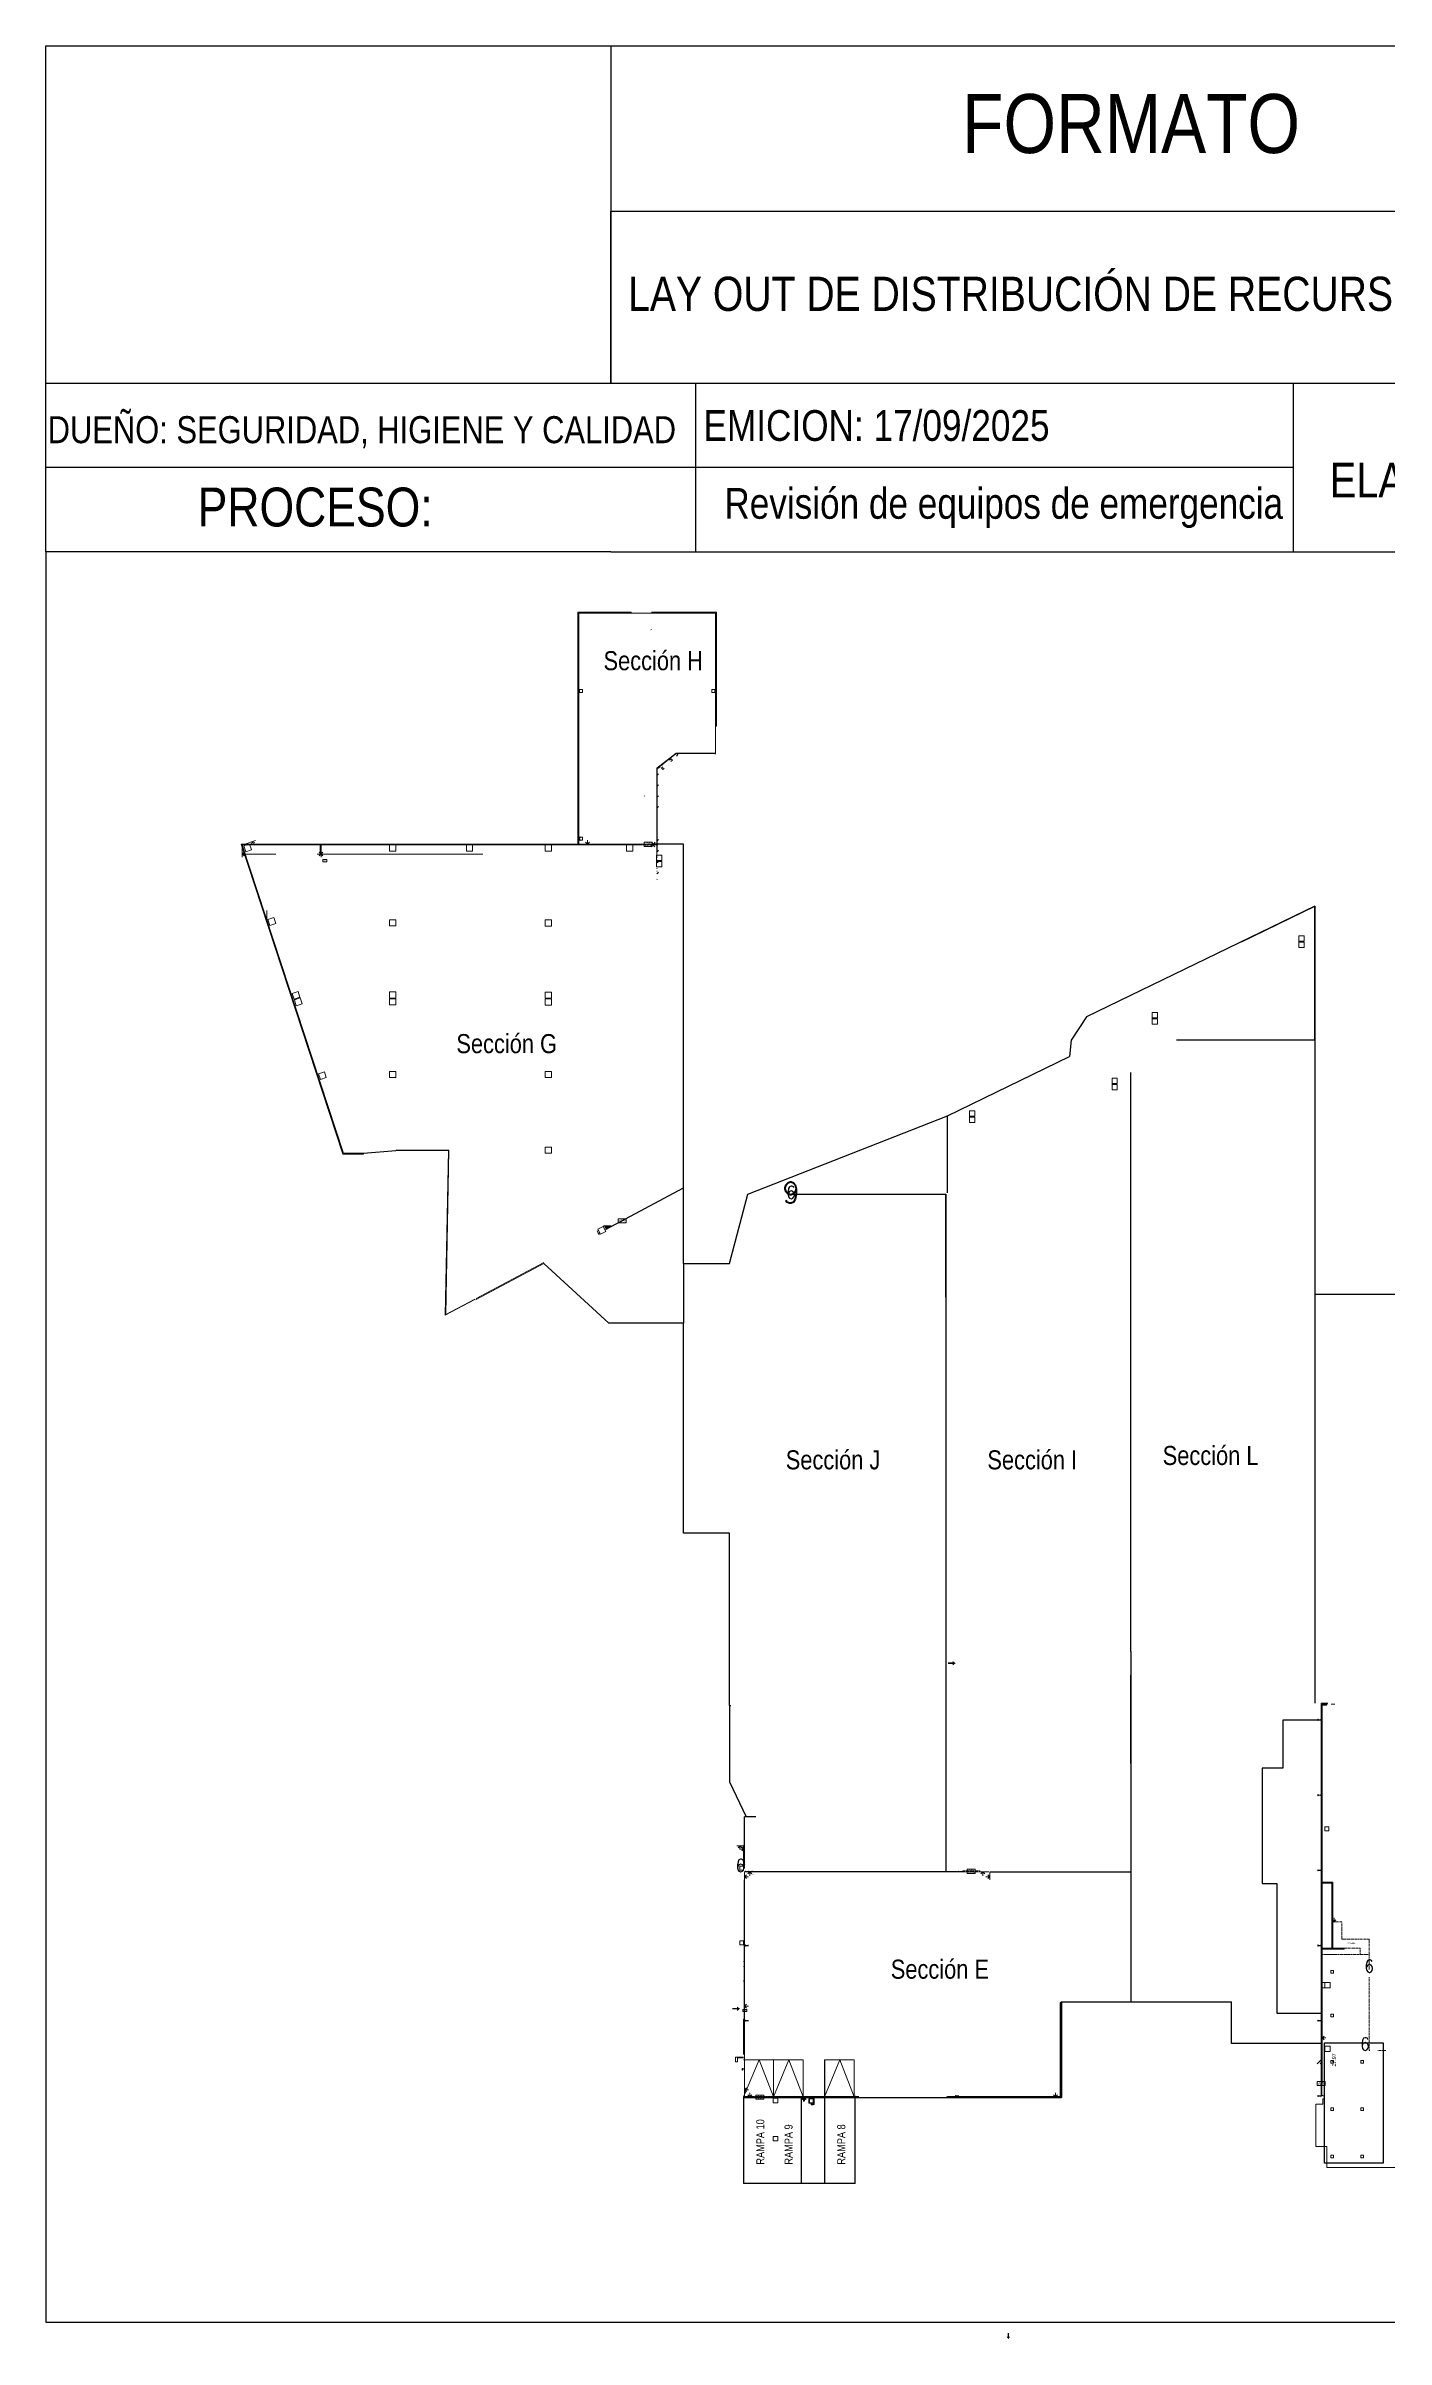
# Model space of a CAD drawing. Header units: millimetres. Extents: x -1039 to -616, y 378 to 719.
# Drawn here: x -1039.1 to -839.5, y 377.7 to 719.1 of the extents above; entities that cross this region are included whole.
import ezdxf

# ---------------------------------------------------------------- set-up
doc = ezdxf.new("R2010")
doc.units = ezdxf.units.MM
doc.layers.get('0').update_dxf_attribs({"linetype": 'CONTINUOUS'})
for name, color, linetype in [('0 @ 1', 7, 'CONTINUOUS'), ('PDF_E-Estructura A', 7, 'CONTINUOUS'), ('PDF_P-Carpinteria ALUM', 7, 'CONTINUOUS'), ('PDF_P-Columnas concreto', 7, 'CONTINUOUS'), ('PDF_P-Malla', 7, 'CONTINUOUS'), ('PDF_P-Muros Acabados', 7, 'CONTINUOUS'), ('PDF_P-Piso', 7, 'CONTINUOUS'), ('PDF_P-Texto', 7, 'CONTINUOUS'), ('PDF_Texto', 7, 'CONTINUOUS')]:
    doc.layers.add(name, color=color, linetype=linetype)
for name, color, linetype, true_color in [('PDF_0', 8, 'CONTINUOUS', 0x767676), ('PDF_E-Estructura B', 9, 'CONTINUOUS', 0xbababa), ('PDF_P-Cotas', 8, 'CONTINUOUS', 0x767676), ('PDF_P-Hatch TODO', 252, 'CONTINUOUS', 0x989898), ('PDF_P-Proyeccion', 252, 'CONTINUOUS', 0x989898)]:
    doc.layers.add(name, color=color, linetype=linetype, true_color=true_color)
doc.styles.add('PDF Arial Narrow', font='PDF Arial Narrow')
doc.styles.get("Standard").update_dxf_attribs({"font": 'STANDARD'})

msp = doc.modelspace()

# ---------------------------------------------------------------- hatches: boundary and pattern name
at = {"true_color": 0x136734}
for points in [[(-904.77, 478.45), (-904.77, 478.22), (-904.09, 478.22), (-904.09, 478), (-903.64, 478.34), (-904.09, 478.68), (-904.09, 478.45)], [(-936.88, 427.01), (-936.88, 426.79), (-936.2, 426.79), (-936.2, 426.56), (-935.75, 426.9), (-936.2, 427.24), (-936.2, 427.01)], [(-895.7, 378.62), (-895.88, 378.62), (-895.88, 378.08), (-896.06, 378.08), (-895.79, 377.72), (-895.52, 378.08), (-895.7, 378.08)]]:
    msp.add_hatch(color=109, dxfattribs=at).paths.add_polyline_path(points, flags=0)

# ---------------------------------------------------------------- linework, layer by layer
for p, q in [((-955, 719.12), (-955, 668.9)), ((-955, 668.9), (-955, 694.53)), ((-955, 694.53), (-766.63, 694.53)), ((-1039.14, 668.9), (-766.63, 668.9)), ((-942.4, 668.9), (-942.4, 643.79)), ((-853.38, 668.9), (-853.38, 643.79)), ((-853.38, 656.34), (-1039.14, 656.34)), ((-955, 643.79), (-1039.14, 643.79)), ((-1039.14, 643.79), (-1039.14, 380.24)), ((-955, 643.79), (-615.95, 643.79)), ((-944.15, 600.3), (-948.88, 600.3)), ((-944.15, 537.84), (-944.15, 600.3)), ((-850.15, 591.04), (-884.14, 574.56)), ((-861.06, 585.75), (-850.15, 591.04)), ((-850.15, 571.08), (-850.15, 591.04)), ((-850.15, 591.04), (-850.15, 571.08)), ((-884.14, 574.56), (-886.45, 571.08)), ((-886.45, 571.08), (-886.66, 568.66)), ((-850.15, 571.08), (-870.73, 571.08)), ((-850.15, 571.08), (-850.15, 548.16)), ((-850.15, 571.08), (-850.15, 548.39)), ((-904.83, 559.84), (-886.66, 568.66)), ((-877.55, 548.16), (-877.55, 566.26)), ((-934.61, 548.16), (-904.83, 559.84)), ((-904.83, 548.39), (-904.83, 559.84)), ((-991.85, 554.26), (-987.04, 554.68)), ((-955.7, 542.98), (-944.15, 549.09)), ((-937.34, 537.84), (-934.61, 548.16)), ((-927.8, 548.16), (-905.11, 548.16)), ((-905.11, 548.16), (-905.11, 532.84)), ((-905.11, 532.84), (-905.11, 548.16)), ((-877.55, 531.48), (-877.55, 548.16)), ((-850.15, 548.16), (-850.15, 525.24)), ((-955.27, 528.99), (-964.97, 537.84)), ((-944.15, 537.84), (-937.34, 537.84)), ((-944.15, 537.84), (-944.15, 528.99)), ((-905.11, 532.84), (-905.11, 447.26)), ((-818.9, 533.22), (-850.15, 533.22)), ((-905.11, 529.44), (-905.11, 480.09)), ((-877.55, 480.09), (-877.55, 531.48)), ((-944.15, 528.99), (-955.27, 528.99)), ((-944.15, 497.68), (-944.15, 528.99)), ((-850.15, 525.24), (-850.15, 472.38)), ((-937.34, 497.68), (-944.15, 497.68)), ((-937.34, 472.04), (-937.34, 497.68)), ((-877.55, 480.09), (-877.55, 427.86)), ((-905.11, 476.58), (-905.11, 472.04)), ((-877.55, 463.42), (-877.55, 476.58)), ((-937.34, 472.04), (-937.13, 472.04)), ((-937.34, 472.04), (-937.34, 460.69)), ((-849.06, 472.13), (-848.34, 472.13)), ((-854.92, 469.88), (-854.92, 462.74)), ((-849.24, 469.88), (-854.92, 469.88)), ((-854.92, 462.74), (-857.98, 462.74)), ((-857.98, 462.74), (-857.98, 445.54)), ((-937.34, 460.69), (-934.86, 455.47)), ((-934.86, 455.47), (-935.07, 455.47)), ((-935.07, 451.21), (-935.07, 455.47)), ((-933.38, 455.47), (-934.86, 455.47)), ((-902.58, 447.27), (-935.07, 447.27)), ((-898.49, 447.27), (-882, 447.27)), ((-882, 447.27), (-877.57, 447.27)), ((-935.07, 425.33), (-935.07, 446.11)), ((-857.98, 445.54), (-855.82, 445.54)), ((-855.82, 445.54), (-855.82, 426.25)), ((-887.8, 427.91), (-862.57, 427.91)), ((-862.57, 421.75), (-862.57, 427.91)), ((-855.82, 426.25), (-849.13, 426.25)), ((-849.13, 426.25), (-849.13, 421.75)), ((-849.13, 421.75), (-862.57, 421.75)), ((-923.19, 419.3), (-923.19, 400.87)), ((-935.21, 413.64), (-935.21, 400.87)), ((-926.6, 400.87), (-926.6, 413.78)), ((-918.6, 400.87), (-918.6, 413.92)), ((-926.6, 400.87), (-935.21, 400.87)), ((-918.6, 400.87), (-926.6, 400.87)), ((-1039.14, 380.24), (-615.95, 380.24))]:
    msp.add_line(p, q)
msp.add_lwpolyline([(-1039.14, 643.79), (-1039.14, 719.12), (-766.63, 719.12)])
msp.add_lwpolyline([(-848.68, 421.81), (-839.98, 421.81), (-839.98, 403.92), (-848.68, 403.92)], close=True)
at = {"layer": 'PDF_0', "lineweight": 0}
for points in [[(-959.48, 600.8), (-959.76, 601.08), (-959.48, 601.37)], [(-1009.6, 598.53), (-1009.89, 598.81), (-1009.6, 599.1)], [(-1009.89, 598.81), (-1009.32, 598.81)], [(-1008.55, 600.3), (-1008.37, 600.66), (-1008.02, 600.48)], [(-1008.37, 600.66), (-1008.19, 600.12)], [(-998.73, 598.81), (-998.16, 598.81), (-997.59, 598.81)], [(-998.44, 599.1), (-998.16, 598.81), (-998.44, 598.53)], [(-997.88, 598.53), (-998.16, 598.81), (-997.88, 599.1)], [(-958.19, 600.58), (-958.48, 600.3), (-958.76, 600.58)], [(-958.48, 600.3), (-958.48, 600.86)], [(-949.03, 599.88), (-948.74, 600.16), (-948.46, 599.88)], [(-948.38, 600.58), (-948.66, 600.3), (-948.95, 600.58)], [(-955.82, 543.16), (-955.54, 543.44), (-955.26, 543.16)], [(-936.05, 450.87), (-935.76, 451.15), (-935.48, 450.87)], [(-935.21, 450.68), (-935.78, 450.68)], [(-935.76, 451.15), (-935.76, 450.59)], [(-935.5, 450.96), (-935.21, 450.68), (-935.5, 450.4)], [(-934.57, 446.99), (-934.29, 447.27), (-934.01, 446.99)], [(-934.29, 447.27), (-934.29, 446.71)], [(-899.87, 446.99), (-899.58, 447.27), (-899.3, 446.99)], [(-899.58, 447.27), (-899.58, 446.71)], [(-934.79, 446.28), (-935.07, 446.56), (-934.79, 446.85)], [(-935.07, 446.56), (-934.51, 446.56)], [(-898.55, 446.56), (-899.12, 446.56)], [(-898.83, 446.85), (-898.55, 446.56), (-898.83, 446.28)], [(-847.27, 439.86), (-847.27, 440.43)], [(-846.99, 440.14), (-847.27, 439.86), (-847.56, 440.14)], [(-934.79, 427), (-935.07, 427.29), (-934.79, 427.57)], [(-935.07, 427.29), (-934.51, 427.29)], [(-848.77, 422.27), (-849.06, 422.55), (-848.77, 422.84)], [(-849.06, 422.55), (-848.49, 422.55)], [(-934.79, 414.55), (-935.07, 414.83), (-934.79, 415.11)], [(-935.07, 414.83), (-934.51, 414.83)], [(-934.01, 414.11), (-934.29, 413.83), (-934.57, 414.11)], [(-934.29, 413.83), (-934.29, 414.4)], [(-926.6, 413.35), (-926.31, 413.64), (-926.03, 413.35)], [(-926.46, 413.41), (-926.17, 413.69), (-925.89, 413.41)], [(-926.31, 413.64), (-926.31, 413.07)], [(-926.17, 413.69), (-926.17, 413.12)], [(-888.47, 414.11), (-888.75, 413.83), (-889.04, 414.11)], [(-888.75, 413.83), (-888.75, 414.4)]]:
    msp.add_lwpolyline(points, dxfattribs=at)
at = {"layer": 'PDF_0', "color": 140}
msp.add_solid([(-955.96, 543.49), (-954.75, 543.49), (-955.7, 542.98)], dxfattribs=at)
at = {"layer": 'PDF_0', "color": 20}
for points in [[(-931.3, 413.83), (-934.27, 413.83), (-931.3, 413.69)], [(-934.27, 413.83), (-931.3, 413.69), (-934.27, 413.69)]]:
    msp.add_solid(points, dxfattribs=at)
at = {"layer": 'PDF_E-Estructura A', "lineweight": 5}
for points in [[(-849.67, 469.81), (-849.67, 469.99), (-849.64, 469.99), (-849.64, 469.91), (-849.24, 469.91), (-849.24, 469.99), (-849.21, 469.99), (-849.21, 469.81), (-849.24, 469.81), (-849.24, 469.88), (-849.64, 469.88), (-849.64, 469.81)], [(-849.67, 458.62), (-849.67, 458.79), (-849.64, 458.79), (-849.64, 458.72), (-849.24, 458.72), (-849.24, 458.79), (-849.21, 458.79), (-849.21, 458.62), (-849.24, 458.62), (-849.24, 458.68), (-849.64, 458.68), (-849.64, 458.62)], [(-849.67, 447.42), (-849.67, 447.6), (-849.64, 447.6), (-849.64, 447.52), (-849.24, 447.52), (-849.24, 447.6), (-849.21, 447.6), (-849.21, 447.42), (-849.24, 447.42), (-849.24, 447.49), (-849.64, 447.49), (-849.64, 447.42)], [(-934.99, 436.22), (-934.99, 436.4), (-934.96, 436.4), (-934.96, 436.33), (-934.56, 436.33), (-934.56, 436.4), (-934.53, 436.4), (-934.53, 436.22), (-934.56, 436.22), (-934.56, 436.29), (-934.96, 436.29), (-934.96, 436.22)], [(-849.67, 436.22), (-849.67, 436.4), (-849.64, 436.4), (-849.64, 436.33), (-849.24, 436.33), (-849.24, 436.4), (-849.21, 436.4), (-849.21, 436.22), (-849.24, 436.22), (-849.24, 436.29), (-849.64, 436.29), (-849.64, 436.22)], [(-934.99, 425.03), (-934.99, 425.2), (-934.96, 425.2), (-934.96, 425.13), (-934.56, 425.13), (-934.56, 425.2), (-934.53, 425.2), (-934.53, 425.03), (-934.56, 425.03), (-934.56, 425.1), (-934.96, 425.1), (-934.96, 425.03)], [(-849.67, 425.03), (-849.67, 425.2), (-849.64, 425.2), (-849.64, 425.13), (-849.24, 425.13), (-849.24, 425.2), (-849.21, 425.2), (-849.21, 425.03), (-849.24, 425.03), (-849.24, 425.1), (-849.64, 425.1), (-849.64, 425.03)], [(-903.64, 413.83), (-903.64, 414), (-903.61, 414), (-903.61, 413.93), (-903.22, 413.93), (-903.22, 414), (-903.19, 414), (-903.19, 413.83), (-903.22, 413.83), (-903.22, 413.9), (-903.61, 413.9), (-903.61, 413.83)], [(-849.67, 413.83), (-849.67, 414), (-849.64, 414), (-849.64, 413.93), (-849.24, 413.93), (-849.24, 414), (-849.21, 414), (-849.21, 413.83), (-849.24, 413.83), (-849.24, 413.9), (-849.64, 413.9), (-849.64, 413.83)]]:
    msp.add_lwpolyline(points, close=True, dxfattribs=at)
at = {"layer": 'PDF_E-Estructura A'}
for points in [[(-849.64, 469.99), (-849.67, 469.99), (-849.64, 469.91)], [(-849.67, 469.99), (-849.64, 469.91), (-849.67, 469.91)], [(-849.21, 469.91), (-849.67, 469.91), (-849.21, 469.88)], [(-849.67, 469.91), (-849.21, 469.88), (-849.67, 469.88)], [(-849.64, 469.88), (-849.67, 469.88), (-849.64, 469.81)], [(-849.67, 469.88), (-849.64, 469.81), (-849.67, 469.81)], [(-849.21, 469.99), (-849.24, 469.99), (-849.21, 469.91)], [(-849.24, 469.99), (-849.21, 469.91), (-849.24, 469.91)], [(-849.21, 469.88), (-849.24, 469.88), (-849.21, 469.81)], [(-849.24, 469.88), (-849.21, 469.81), (-849.24, 469.81)], [(-849.64, 458.79), (-849.67, 458.79), (-849.64, 458.72)], [(-849.67, 458.79), (-849.64, 458.72), (-849.67, 458.72)], [(-849.21, 458.72), (-849.67, 458.72), (-849.21, 458.68)], [(-849.67, 458.72), (-849.21, 458.68), (-849.67, 458.68)], [(-849.64, 458.68), (-849.67, 458.68), (-849.64, 458.62)], [(-849.67, 458.68), (-849.64, 458.62), (-849.67, 458.62)], [(-849.21, 458.79), (-849.24, 458.79), (-849.21, 458.72)], [(-849.24, 458.79), (-849.21, 458.72), (-849.24, 458.72)], [(-849.21, 458.68), (-849.24, 458.68), (-849.21, 458.62)], [(-849.24, 458.68), (-849.21, 458.62), (-849.24, 458.62)], [(-934.96, 447.49), (-934.99, 447.49), (-934.96, 447.42)], [(-934.99, 447.49), (-934.96, 447.42), (-934.99, 447.42)], [(-934.53, 447.49), (-934.56, 447.49), (-934.53, 447.42)], [(-934.56, 447.49), (-934.53, 447.42), (-934.56, 447.42)], [(-903.61, 447.49), (-903.64, 447.49), (-903.61, 447.42)], [(-903.64, 447.49), (-903.61, 447.42), (-903.64, 447.42)], [(-903.19, 447.49), (-903.22, 447.49), (-903.19, 447.42)], [(-903.22, 447.49), (-903.19, 447.42), (-903.22, 447.42)], [(-849.64, 447.6), (-849.67, 447.6), (-849.64, 447.52)], [(-849.67, 447.6), (-849.64, 447.52), (-849.67, 447.52)], [(-849.21, 447.52), (-849.67, 447.52), (-849.21, 447.49)], [(-849.67, 447.52), (-849.21, 447.49), (-849.67, 447.49)], [(-849.64, 447.49), (-849.67, 447.49), (-849.64, 447.42)], [(-849.67, 447.49), (-849.64, 447.42), (-849.67, 447.42)], [(-849.21, 447.6), (-849.24, 447.6), (-849.21, 447.52)], [(-849.24, 447.6), (-849.21, 447.52), (-849.24, 447.52)], [(-849.21, 447.49), (-849.24, 447.49), (-849.21, 447.42)], [(-849.24, 447.49), (-849.21, 447.42), (-849.24, 447.42)], [(-934.96, 436.4), (-934.99, 436.4), (-934.96, 436.33)], [(-934.99, 436.4), (-934.96, 436.33), (-934.99, 436.33)], [(-934.53, 436.33), (-934.99, 436.33), (-934.53, 436.29)], [(-934.99, 436.33), (-934.53, 436.29), (-934.99, 436.29)], [(-934.96, 436.29), (-934.99, 436.29), (-934.96, 436.22)], [(-934.99, 436.29), (-934.96, 436.22), (-934.99, 436.22)], [(-934.53, 436.4), (-934.56, 436.4), (-934.53, 436.33)], [(-934.56, 436.4), (-934.53, 436.33), (-934.56, 436.33)], [(-934.53, 436.29), (-934.56, 436.29), (-934.53, 436.22)], [(-934.56, 436.29), (-934.53, 436.22), (-934.56, 436.22)], [(-849.64, 436.4), (-849.67, 436.4), (-849.64, 436.33)], [(-849.67, 436.4), (-849.64, 436.33), (-849.67, 436.33)], [(-849.21, 436.33), (-849.67, 436.33), (-849.21, 436.29)], [(-849.67, 436.33), (-849.21, 436.29), (-849.67, 436.29)], [(-849.64, 436.29), (-849.67, 436.29), (-849.64, 436.22)], [(-849.67, 436.29), (-849.64, 436.22), (-849.67, 436.22)], [(-849.21, 436.4), (-849.24, 436.4), (-849.21, 436.33)], [(-849.24, 436.4), (-849.21, 436.33), (-849.24, 436.33)], [(-849.21, 436.29), (-849.24, 436.29), (-849.21, 436.22)], [(-849.24, 436.29), (-849.21, 436.22), (-849.24, 436.22)], [(-934.96, 425.2), (-934.99, 425.2), (-934.96, 425.13)], [(-934.99, 425.2), (-934.96, 425.13), (-934.99, 425.13)], [(-934.53, 425.13), (-934.99, 425.13), (-934.53, 425.1)], [(-934.99, 425.13), (-934.53, 425.1), (-934.99, 425.1)], [(-934.96, 425.1), (-934.99, 425.1), (-934.96, 425.03)], [(-934.99, 425.1), (-934.96, 425.03), (-934.99, 425.03)], [(-934.53, 425.2), (-934.56, 425.2), (-934.53, 425.13)], [(-934.56, 425.2), (-934.53, 425.13), (-934.56, 425.13)], [(-934.53, 425.1), (-934.56, 425.1), (-934.53, 425.03)], [(-934.56, 425.1), (-934.53, 425.03), (-934.56, 425.03)], [(-849.64, 425.2), (-849.67, 425.2), (-849.64, 425.13)], [(-849.67, 425.2), (-849.64, 425.13), (-849.67, 425.13)], [(-849.21, 425.13), (-849.67, 425.13), (-849.21, 425.1)], [(-849.67, 425.13), (-849.21, 425.1), (-849.67, 425.1)], [(-849.64, 425.1), (-849.67, 425.1), (-849.64, 425.03)], [(-849.67, 425.1), (-849.64, 425.03), (-849.67, 425.03)], [(-849.21, 425.2), (-849.24, 425.2), (-849.21, 425.13)], [(-849.24, 425.2), (-849.21, 425.13), (-849.24, 425.13)], [(-849.21, 425.1), (-849.24, 425.1), (-849.21, 425.03)], [(-849.24, 425.1), (-849.21, 425.03), (-849.24, 425.03)], [(-903.61, 414), (-903.64, 414), (-903.61, 413.93)], [(-903.64, 414), (-903.61, 413.93), (-903.64, 413.93)], [(-903.19, 413.93), (-903.64, 413.93), (-903.19, 413.9)], [(-903.64, 413.93), (-903.19, 413.9), (-903.64, 413.9)], [(-903.61, 413.9), (-903.64, 413.9), (-903.61, 413.83)], [(-903.64, 413.9), (-903.61, 413.83), (-903.64, 413.83)], [(-903.19, 414), (-903.22, 414), (-903.19, 413.93)], [(-903.22, 414), (-903.19, 413.93), (-903.22, 413.93)], [(-903.19, 413.9), (-903.22, 413.9), (-903.19, 413.83)], [(-903.22, 413.9), (-903.19, 413.83), (-903.22, 413.83)], [(-849.64, 414), (-849.67, 414), (-849.64, 413.93)], [(-849.67, 414), (-849.64, 413.93), (-849.67, 413.93)], [(-849.21, 413.93), (-849.67, 413.93), (-849.21, 413.9)], [(-849.67, 413.93), (-849.21, 413.9), (-849.67, 413.9)], [(-849.64, 413.9), (-849.67, 413.9), (-849.64, 413.83)], [(-849.67, 413.9), (-849.64, 413.83), (-849.67, 413.83)], [(-849.21, 414), (-849.24, 414), (-849.21, 413.93)], [(-849.24, 414), (-849.21, 413.93), (-849.24, 413.93)], [(-849.21, 413.9), (-849.24, 413.9), (-849.21, 413.83)], [(-849.24, 413.9), (-849.21, 413.83), (-849.24, 413.83)]]:
    msp.add_solid(points, dxfattribs=at)
at = {"layer": 'PDF_E-Estructura B', "lineweight": 0}
for points in [[(-959.65, 622.83), (-959.2, 622.83), (-959.2, 623.28), (-959.65, 623.28)], [(-939.51, 622.83), (-939.97, 622.83), (-939.97, 623.28), (-939.51, 623.28)], [(-959.65, 600.86), (-959.2, 600.86), (-959.2, 601.32), (-959.65, 601.32)]]:
    msp.add_lwpolyline(points, close=True, dxfattribs=at)
at = {"layer": 'PDF_P-Carpinteria ALUM', "lineweight": 5}
for points in [[(-939.28, 621.13), (-939.4, 621.13), (-939.4, 617.84), (-939.28, 617.84)], [(-935.07, 447.82), (-935.21, 447.82), (-935.21, 451.21), (-935.07, 451.21)], [(-935.21, 413.64), (-933, 413.64), (-933, 413.78), (-935.21, 413.78)], [(-933, 413.78), (-930.79, 413.78), (-930.79, 413.64), (-933, 413.64)], [(-930.79, 413.64), (-928.57, 413.64), (-928.57, 413.78), (-930.79, 413.78)], [(-928.57, 413.78), (-926.36, 413.78), (-926.36, 413.64), (-928.57, 413.64)]]:
    msp.add_lwpolyline(points, close=True, dxfattribs=at)
at = {"layer": 'PDF_P-Columnas concreto', "lineweight": 5}
for points in [[(-1008.51, 599.44), (-1009.37, 599.15), (-1009.65, 600.02), (-1008.79, 600.3)], [(-987.04, 600.16), (-987.04, 599.25), (-987.95, 599.25), (-987.95, 600.16)], [(-975.61, 600.16), (-975.61, 599.25), (-976.51, 599.25), (-976.51, 600.16)], [(-963.84, 600.16), (-963.84, 599.25), (-964.75, 599.25), (-964.75, 600.16)], [(-951.74, 600.16), (-951.74, 599.25), (-952.65, 599.25), (-952.65, 600.16)], [(-947.38, 597.83), (-948.17, 597.83), (-948.17, 598.62), (-947.38, 598.62)], [(-947.38, 596.9), (-948.17, 596.9), (-948.17, 597.69), (-947.38, 597.69)], [(-1004.91, 588.48), (-1005.77, 588.19), (-1006.06, 589.05), (-1005.19, 589.34)], [(-987.04, 589.01), (-987.04, 588.1), (-987.95, 588.1), (-987.95, 589.01)], [(-963.84, 589), (-963.84, 588.09), (-964.75, 588.09), (-964.75, 589)], [(-851.75, 585.83), (-852.54, 585.83), (-852.54, 586.63), (-851.75, 586.63)], [(-851.75, 584.9), (-852.54, 584.9), (-852.54, 585.7), (-851.75, 585.7)], [(-1001.3, 577.48), (-1002.16, 577.2), (-1002.44, 578.06), (-1001.58, 578.35)], [(-1000.98, 576.52), (-1001.84, 576.23), (-1002.12, 577.09), (-1001.26, 577.38)], [(-987.04, 577.36), (-987.95, 577.36), (-987.95, 578.27), (-987.04, 578.27)], [(-987.04, 576.34), (-987.95, 576.34), (-987.95, 577.25), (-987.04, 577.25)], [(-963.84, 577.35), (-964.75, 577.35), (-964.75, 578.26), (-963.84, 578.26)], [(-963.84, 576.33), (-964.75, 576.33), (-964.75, 577.24), (-963.84, 577.24)], [(-873.57, 574.42), (-874.36, 574.42), (-874.36, 575.21), (-873.57, 575.21)], [(-873.57, 573.49), (-874.36, 573.49), (-874.36, 574.28), (-873.57, 574.28)], [(-997.37, 565.52), (-998.23, 565.24), (-998.51, 566.1), (-997.65, 566.38)], [(-987.04, 565.53), (-987.95, 565.53), (-987.95, 566.44), (-987.04, 566.44)], [(-963.84, 565.52), (-964.75, 565.52), (-964.75, 566.43), (-963.84, 566.43)], [(-879.56, 564.65), (-880.35, 564.65), (-880.35, 565.44), (-879.56, 565.44)], [(-879.56, 563.72), (-880.35, 563.72), (-880.35, 564.51), (-879.56, 564.51)], [(-900.8, 559.78), (-901.59, 559.78), (-901.59, 560.57), (-900.8, 560.57)], [(-900.8, 558.85), (-901.59, 558.85), (-901.59, 559.64), (-900.8, 559.64)], [(-963.84, 554.29), (-964.75, 554.29), (-964.75, 555.19), (-963.84, 555.19)], [(-956.93, 542.97), (-956.16, 543.38), (-955.76, 542.61), (-956.53, 542.2)], [(-848.07, 453.41), (-848.64, 453.41), (-848.64, 453.98), (-848.07, 453.98)], [(-935.21, 447.55), (-935.78, 447.55), (-935.78, 448.12), (-935.21, 448.12)], [(-935.21, 436.44), (-935.78, 436.44), (-935.78, 437), (-935.21, 437)], [(-847.84, 430.82), (-848.64, 430.82), (-848.64, 430.02), (-847.84, 430.02)], [(-847.78, 432.19), (-847.37, 432.19), (-847.37, 432.6), (-847.78, 432.6)], [(-847.78, 425.69), (-847.37, 425.69), (-847.37, 426.1), (-847.78, 426.1)], [(-847.84, 420.55), (-848.64, 420.55), (-848.64, 421.35), (-847.84, 421.35)], [(-847.78, 418.78), (-847.37, 418.78), (-847.37, 419.19), (-847.78, 419.19)], [(-843.29, 418.78), (-842.88, 418.78), (-842.88, 419.19), (-843.29, 419.19)], [(-930.82, 412.89), (-930.14, 412.89), (-930.14, 413.57), (-930.82, 413.57)], [(-925.52, 412.83), (-924.84, 412.83), (-924.84, 413.51), (-925.52, 413.51)], [(-925.38, 412.89), (-924.7, 412.89), (-924.7, 413.57), (-925.38, 413.57)], [(-847.78, 411.75), (-847.37, 411.75), (-847.37, 412.16), (-847.78, 412.16)], [(-843.29, 411.75), (-842.88, 411.75), (-842.88, 412.16), (-843.29, 412.16)], [(-930.82, 407.22), (-930.14, 407.22), (-930.14, 407.89), (-930.82, 407.89)], [(-847.78, 404.71), (-847.37, 404.71), (-847.37, 405.12), (-847.78, 405.12)], [(-843.29, 404.71), (-842.88, 404.71), (-842.88, 405.12), (-843.29, 405.12)]]:
    msp.add_lwpolyline(points, close=True, dxfattribs=at)
msp.add_lwpolyline([(-935.21, 419.69), (-936.44, 419.69), (-936.44, 419.01), (-936.12, 419.01), (-936.12, 419.58), (-935.21, 419.58)], dxfattribs=at)
msp.add_lwpolyline([(-935.21, 419.69), (-936.44, 419.69), (-936.44, 419.01), (-936.12, 419.01), (-936.12, 419.58), (-935.21, 419.58)], dxfattribs=at)
at = {"layer": 'PDF_P-Cotas', "lineweight": 0}
for points in [[(-939.4, 613.92), (-939.4, 615.35)], [(-939.51, 613.81), (-940.69, 613.81)], [(-959.76, 600.41), (-959.76, 601.54)], [(-948.14, 600.41), (-948.14, 601.54)], [(-1009.89, 600.05), (-1009.89, 598.36)], [(-1009.78, 600.2), (-1007.94, 600.8)], [(-1009.32, 598.81), (-1004.89, 598.81)], [(-997.59, 598.81), (-974.05, 598.81)], [(-959.65, 600.3), (-958.02, 600.3)], [(-948.26, 600.16), (-949.2, 600.16)], [(-948.26, 600.3), (-949.12, 600.3)], [(-948.14, 600.05), (-948.14, 598.36)], [(-1006.22, 589.11), (-1006.22, 590.42)], [(-954.95, 543.44), (-955.99, 543.44)], [(-849.06, 472.13), (-849.06, 470.98)], [(-847.16, 472.24), (-847.73, 472.24)], [(-935.33, 451.15), (-936.21, 451.15)], [(-935.21, 451.04), (-935.21, 450.23)], [(-934.97, 447.27), (-933.84, 447.27)], [(-898.66, 447.27), (-900.04, 447.27)], [(-935.07, 447.16), (-935.07, 446.11)], [(-898.55, 447.16), (-898.55, 446.11)], [(-847.16, 439.86), (-846.82, 439.86)], [(-848.25, 434.98), (-846.82, 434.98)], [(-935.07, 427.74), (-935.07, 426.84)], [(-849.06, 422.44), (-849.06, 423.01)], [(-935.07, 413.94), (-935.07, 415.29)], [(-934.97, 413.83), (-933.84, 413.83)], [(-924.95, 413.64), (-926.77, 413.64)], [(-924.81, 413.69), (-926.63, 413.69)], [(-888.06, 413.83), (-889.2, 413.83)], [(-887.94, 413.94), (-887.94, 415.74)], [(-848.36, 403.36), (-848.36, 404.38)], [(-848.25, 403.25), (-846.82, 403.25)]]:
    msp.add_lwpolyline(points, dxfattribs=at)
msp.add_lwpolyline([(-998.16, 598.36), (-998.16, 600.05)], close=True, dxfattribs=at)
at = {"layer": 'PDF_P-Hatch TODO', "lineweight": 0}
msp.add_lwpolyline([(-948.14, 600.3), (-959.76, 600.3), (-959.76, 634.68), (-939.4, 634.68), (-939.4, 613.81), (-945.27, 613.81), (-948.14, 611.57)], close=True, dxfattribs=at)
for points in [[(-949.02, 632.17), (-948.95, 632.24)], [(-948.14, 611.3), (-948.07, 611.37)], [(-947.99, 611.69), (-947.87, 611.57), (-947.66, 611.77), (-947.76, 611.87)], [(-947.46, 611.98), (-947.26, 612.18)], [(-947.26, 611.77), (-947.46, 611.57), (-947.26, 611.37), (-947.05, 611.57)], [(-946.04, 612.59), (-945.83, 612.79), (-946.04, 612.99), (-946.24, 612.79)], [(-945.22, 613.4), (-945.02, 613.6), (-945.22, 613.81), (-945.43, 613.6)], [(-939.4, 613.69), (-939.52, 613.81)], [(-948.14, 610.89), (-948.07, 610.96)], [(-948.14, 610.62), (-948.07, 610.55), (-947.87, 610.75)], [(-948.14, 609.66), (-948.07, 609.73)], [(-948.14, 609.26), (-948.07, 609.33)], [(-948.14, 608.99), (-948.07, 608.92), (-947.87, 609.12)], [(-948.14, 608.04), (-948.07, 608.11)], [(-949.99, 607.4), (-949.92, 607.47)], [(-948.14, 607.63), (-948.07, 607.7)], [(-948.14, 607.36), (-948.07, 607.29), (-947.87, 607.49)], [(-948.14, 606.4), (-948.07, 606.47)], [(-948.14, 606), (-948.07, 606.07)], [(-948.14, 605.73), (-948.07, 605.66), (-947.87, 605.86)], [(-948.14, 604.78), (-948.07, 604.84)], [(-948.14, 604.37), (-948.07, 604.44)], [(-948.14, 600.84), (-948.07, 600.77), (-947.87, 600.97)], [(-948.14, 599.88), (-948.07, 599.96)], [(-948.14, 599.48), (-948.07, 599.55)], [(-948.14, 599.21), (-948.07, 599.14), (-947.87, 599.35)], [(-948.14, 598.26), (-948.07, 598.32)], [(-948.14, 597.85), (-948.07, 597.92)], [(-948.14, 597.58), (-948.07, 597.51), (-947.87, 597.71)], [(-948.14, 596.62), (-948.07, 596.7)], [(-948.14, 596.22), (-948.07, 596.29)], [(-948.14, 595.95), (-948.07, 595.88), (-947.87, 596.09)], [(-948.14, 595), (-948.07, 595.06)], [(-955, 543.31), (-954.92, 543.39)], [(-956.87, 542.34), (-956.83, 542.3), (-956.69, 542.44)], [(-848.27, 472.24), (-849.05, 472.24), (-849.05, 445.76), (-849.05, 435.9), (-845.77, 435.9), (-845.77, 435.76), (-849.05, 435.76), (-849.05, 417.52), (-849.08, 414), (-848.95, 414), (-848.95, 413.94), (-848.73, 413.94), (-848.73, 413.51), (-848.96, 413.51), (-848.96, 412.69), (-849.98, 412.69), (-849.98, 406.41), (-848.36, 406.41), (-848.36, 403.25), (-838.08, 403.25)], [(-935.07, 450.36), (-935.04, 450.4), (-935.07, 450.43)], [(-935.07, 449.95), (-935.04, 449.99)], [(-935.07, 448.73), (-935.04, 448.76), (-935.07, 448.8)], [(-935.07, 448.32), (-935.04, 448.36)], [(-849.06, 445.76), (-849.06, 445.76)], [(-904.87, 413.83), (-887.94, 413.83), (-887.94, 427.85)], [(-849.77, 418.71), (-849.19, 419.29)], [(-849.37, 418.71), (-849.19, 418.89)], [(-924.84, 412.6), (-924.84, 412.6), (-925.18, 412.6), (-925.18, 412.83), (-925.52, 412.83), (-925.52, 413.51), (-924.84, 413.51), (-924.84, 413.64), (-931.44, 413.64), (-931.44, 413.77), (-918.21, 413.77)], [(-924.7, 412.66), (-924.7, 412.66), (-925.04, 412.66), (-925.04, 412.89), (-925.38, 412.89), (-925.38, 413.57), (-924.7, 413.57), (-924.7, 413.69), (-931.3, 413.69), (-931.3, 413.83), (-918.07, 413.83)], [(-849.24, 413.94), (-849.24, 413.95)]]:
    msp.add_lwpolyline(points, dxfattribs=at)
at = {"layer": 'PDF_P-Malla', "lineweight": 5}
for points in [[(-948.14, 599.21), (-948.14, 611.57), (-945.27, 613.81), (-939.4, 613.81)], [(-948.09, 599.15), (-948.09, 611.54), (-945.26, 613.75), (-939.4, 613.75)], [(-987.04, 554.74), (-979.12, 554.74), (-979.59, 530.26), (-975.25, 532.56)], [(-987.04, 554.68), (-979.18, 554.68), (-979.65, 530.17), (-975.23, 532.51)]]:
    msp.add_lwpolyline(points, dxfattribs=at)
at = {"layer": 'PDF_P-Muros Acabados', "lineweight": 5}
for points in [[(-1009.89, 600.3), (-959.9, 600.3), (-959.9, 634.82), (-951.95, 634.82), (-951.95, 634.68), (-959.76, 634.68), (-959.76, 600.3), (-950.74, 600.3), (-950.74, 600.16), (-1009.89, 600.16), (-1009.7, 600.16)], [(-1009.75, 600.3), (-1010.07, 600.3), (-994.91, 554.13), (-991.85, 554.13), (-991.85, 554.26), (-994.81, 554.26), (-1009.89, 600.16)], [(-998.16, 600.16), (-998.16, 599.05), (-998.29, 599.05), (-998.29, 600.16)], [(-948.17, 597.83), (-948.17, 597.69)], [(-852.54, 585.83), (-852.54, 585.7)], [(-874.36, 574.42), (-874.36, 574.28)], [(-880.35, 564.65), (-880.35, 564.51)], [(-901.59, 559.78), (-901.59, 559.64)], [(-975.15, 532.46), (-964.97, 537.84)], [(-975.06, 532.66), (-964.97, 537.99)], [(-848.2, 472.38), (-849.19, 472.38), (-849.19, 417.52), (-849.06, 417.52), (-849.06, 472.24), (-848.27, 472.24)], [(-849.21, 469.99), (-849.21, 469.92)], [(-849.21, 458.79), (-849.21, 458.72)], [(-933.92, 447.41), (-933.92, 447.27)], [(-849.21, 447.6), (-849.21, 447.53)], [(-849.06, 445.62), (-847.6, 445.62), (-847.6, 435.9), (-849.06, 435.9), (-849.06, 435.76), (-845.76, 435.76), (-845.76, 435.9), (-847.47, 435.9), (-847.47, 445.76), (-849.06, 445.76)], [(-935.07, 433.94), (-935.21, 433.94)], [(-934.53, 436.4), (-934.53, 436.33)], [(-849.21, 436.4), (-849.21, 436.33)], [(-935.07, 433.17), (-935.21, 433.17)], [(-935.07, 431.13), (-935.21, 431.13)], [(-935.07, 430.9), (-935.21, 430.9)], [(-848.64, 430.82), (-849.06, 430.82)], [(-924.7, 413.64), (-887.94, 413.64), (-887.94, 427.85), (-888.08, 427.85), (-888.08, 413.77), (-905.01, 413.77), (-905.01, 413.77)], [(-924.56, 413.64), (-924.56, 413.69), (-887.8, 413.69), (-887.8, 427.91), (-887.94, 427.91), (-887.94, 413.83), (-904.87, 413.83), (-904.87, 413.83)], [(-848.64, 430.02), (-849.06, 430.02)], [(-935.21, 420.08), (-935.21, 425.33), (-935.07, 425.33), (-935.07, 420.08)], [(-934.27, 413.69), (-934.27, 413.83), (-935.07, 413.83), (-935.07, 424.89)], [(-934.53, 425.2), (-934.53, 425.13)], [(-849.21, 425.2), (-849.21, 425.13)], [(-935.21, 418.03), (-935.43, 418.03), (-935.43, 417.77)], [(-935.21, 417.89), (-935.32, 417.89), (-935.32, 417.77), (-935.38, 417.77)], [(-918.21, 413.77), (-918.21, 413.77), (-931.44, 413.77), (-931.44, 413.64), (-924.84, 413.64), (-924.84, 412.6)], [(-918.07, 413.83), (-918.07, 413.83), (-931.3, 413.83), (-931.3, 413.69), (-924.7, 413.69), (-924.7, 412.66)], [(-925.18, 412.83), (-925.18, 412.6), (-924.84, 412.6)], [(-925.04, 412.89), (-925.04, 412.66), (-924.7, 412.66)]]:
    msp.add_lwpolyline(points, dxfattribs=at)
for points in [[(-948.9, 634.68), (-939.4, 634.68), (-939.4, 621.13), (-939.28, 621.13), (-939.28, 634.82), (-948.9, 634.82)], [(-956.16, 543.38), (-955.96, 543.49), (-955.7, 542.98), (-955.9, 542.88)], [(-957.03, 542.66), (-956.83, 542.77), (-956.56, 542.27), (-956.77, 542.16)]]:
    msp.add_lwpolyline(points, close=True, dxfattribs=at)
at = {"layer": 'PDF_P-Piso', "lineweight": 5}
for points in [[(-930.79, 413.78), (-932.92, 419.3), (-935.21, 413.78), (-930.79, 413.78), (-930.79, 419.3), (-935.21, 419.3)], [(-926.36, 413.78), (-928.49, 419.3), (-930.79, 413.78), (-926.36, 413.78), (-926.36, 419.3), (-930.79, 419.3)], [(-918.76, 413.78), (-920.9, 419.3), (-923.19, 413.78), (-918.76, 413.78), (-918.76, 419.3), (-923.19, 419.3)], [(-849.21, 414), (-849.19, 417.52)]]:
    msp.add_lwpolyline(points, dxfattribs=at)
at = {"layer": 'PDF_P-Proyeccion', "lineweight": 0}
for points in [[(-950.58, 600.3), (-950.74, 600.3), (-950.74, 600.16), (-950.58, 600.16)], [(-950.36, 600.3), (-950.51, 600.3)], [(-950.51, 600.16), (-950.36, 600.16)], [(-950.15, 600.3), (-950.29, 600.3)], [(-950.29, 600.16), (-950.15, 600.16)], [(-949.93, 600.3), (-950.08, 600.3)], [(-950.08, 600.16), (-949.93, 600.16)], [(-949.72, 600.3), (-949.86, 600.3)], [(-949.86, 600.16), (-949.72, 600.16)], [(-949.5, 600.3), (-949.64, 600.3)], [(-949.64, 600.16), (-949.5, 600.16)], [(-949.28, 600.3), (-949.43, 600.3)], [(-949.43, 600.16), (-949.28, 600.16)], [(-949.07, 600.3), (-949.21, 600.3)], [(-949.21, 600.16), (-949.07, 600.16)], [(-948.85, 600.3), (-949, 600.3)], [(-949, 600.16), (-948.85, 600.16)], [(-948.64, 600.3), (-948.78, 600.3)], [(-948.78, 600.16), (-948.64, 600.16)], [(-948.42, 600.3), (-948.56, 600.3)], [(-948.56, 600.16), (-948.42, 600.16)], [(-948.2, 600.3), (-948.35, 600.3)], [(-948.35, 600.16), (-948.2, 600.16)], [(-947.99, 600.3), (-948.13, 600.3)], [(-948.13, 600.16), (-947.99, 600.16)], [(-902.43, 447.27), (-902.58, 447.27), (-902.58, 447.41), (-902.43, 447.41)], [(-902.35, 447.41), (-902.21, 447.41)], [(-902.21, 447.27), (-902.35, 447.27)], [(-902.14, 447.41), (-901.99, 447.41)], [(-901.99, 447.27), (-902.14, 447.27)], [(-901.92, 447.41), (-901.78, 447.41)], [(-901.78, 447.27), (-901.92, 447.27)], [(-901.71, 447.41), (-901.56, 447.41)], [(-901.56, 447.27), (-901.71, 447.27)], [(-901.49, 447.41), (-901.35, 447.41)], [(-901.35, 447.27), (-901.49, 447.27)], [(-901.27, 447.41), (-901.13, 447.41)], [(-901.13, 447.27), (-901.27, 447.27)], [(-901.06, 447.41), (-900.91, 447.41)], [(-900.91, 447.27), (-901.06, 447.27)], [(-900.85, 447.41), (-900.7, 447.41)], [(-900.7, 447.27), (-900.85, 447.27)], [(-900.63, 447.41), (-900.49, 447.41)], [(-900.49, 447.27), (-900.63, 447.27)], [(-900.41, 447.41), (-900.27, 447.41)], [(-900.27, 447.27), (-900.41, 447.27)], [(-900.19, 447.41), (-900.05, 447.41), (-900.05, 447.27), (-900.19, 447.27)], [(-847.47, 439.75), (-847.47, 439.86), (-847.36, 439.86)], [(-847.47, 439.54), (-847.47, 439.68)], [(-847.47, 439.32), (-847.47, 439.47)], [(-847.47, 439.11), (-847.47, 439.25)], [(-847.47, 438.89), (-847.47, 439.03)], [(-847.47, 438.67), (-847.47, 438.82)], [(-847.47, 438.46), (-847.47, 438.6)], [(-847.47, 438.24), (-847.47, 438.38)], [(-847.47, 438.02), (-847.47, 438.17)], [(-847.47, 437.81), (-847.47, 437.95)], [(-847.47, 437.59), (-847.47, 437.74)], [(-847.47, 437.38), (-847.47, 437.52)], [(-847.47, 437.16), (-847.47, 437.3)], [(-847.47, 436.94), (-847.47, 437.09)], [(-847.29, 439.86), (-847.15, 439.86)], [(-847.07, 439.86), (-846.93, 439.86)], [(-846.86, 439.86), (-846.71, 439.86)], [(-846.64, 439.86), (-846.5, 439.86)], [(-846.43, 439.86), (-846.28, 439.86)], [(-846.21, 439.86), (-846.11, 439.86), (-846.11, 439.78)], [(-846.11, 439.71), (-846.11, 439.57)], [(-846.11, 439.5), (-846.11, 439.35)], [(-846.11, 439.28), (-846.11, 439.14)], [(-846.11, 439.06), (-846.11, 438.92)], [(-846.11, 438.85), (-846.11, 438.7)], [(-846.11, 438.63), (-846.11, 438.49)], [(-846.11, 438.42), (-846.11, 438.27)], [(-846.11, 438.2), (-846.11, 438.06)], [(-846.11, 437.98), (-846.11, 437.84)], [(-846.11, 437.77), (-846.11, 437.62)], [(-846.11, 437.55), (-846.11, 437.41)], [(-846.11, 437.34), (-846.11, 437.26), (-845.94, 437.26)], [(-845.87, 437.26), (-845.73, 437.26)], [(-845.66, 437.26), (-845.51, 437.26)], [(-845.44, 437.26), (-845.3, 437.26)], [(-845.22, 437.26), (-845.08, 437.26)], [(-845.01, 437.26), (-844.86, 437.26)], [(-844.79, 437.26), (-844.65, 437.26)], [(-844.57, 437.26), (-844.43, 437.26)], [(-844.36, 437.26), (-844.21, 437.26)], [(-844.14, 437.26), (-844, 437.26)], [(-843.93, 437.26), (-843.78, 437.26)], [(-843.71, 437.26), (-843.57, 437.26)], [(-843.49, 437.26), (-843.35, 437.26)], [(-843.28, 437.26), (-843.13, 437.26)], [(-843.06, 437.26), (-842.92, 437.26)], [(-842.85, 437.26), (-842.7, 437.26)], [(-842.63, 437.26), (-842.49, 437.26)], [(-842.41, 437.26), (-842.27, 437.26)], [(-842.19, 437.26), (-842.03, 437.26), (-842.03, 437.13)], [(-842.03, 437.06), (-842.03, 436.91)], [(-849.06, 434.98), (-848.93, 434.98)], [(-848.86, 434.98), (-848.71, 434.98)], [(-848.64, 434.98), (-848.5, 434.98)], [(-848.43, 434.98), (-848.28, 434.98)], [(-848.21, 434.98), (-848.07, 434.98)], [(-847.99, 434.98), (-847.85, 434.98)], [(-847.78, 434.98), (-847.63, 434.98)], [(-847.56, 434.98), (-847.42, 434.98)], [(-847.47, 436.73), (-847.47, 436.87)], [(-847.47, 436.51), (-847.47, 436.66)], [(-847.47, 436.3), (-847.47, 436.44)], [(-847.47, 436.08), (-847.47, 436.22)], [(-847.31, 435.9), (-847.47, 435.9), (-847.47, 436.01)], [(-847.35, 434.98), (-847.2, 434.98)], [(-847.09, 435.9), (-847.23, 435.9)], [(-847.13, 434.98), (-846.99, 434.98)], [(-846.87, 435.9), (-847.01, 435.9)], [(-846.91, 434.98), (-846.77, 434.98)], [(-846.65, 435.9), (-846.8, 435.9)], [(-846.69, 434.98), (-846.55, 434.98)], [(-846.44, 435.9), (-846.59, 435.9)], [(-846.48, 434.98), (-846.33, 434.98)], [(-846.23, 435.9), (-846.37, 435.9)], [(-846.27, 434.98), (-846.12, 434.98)], [(-846.01, 435.9), (-846.15, 435.9)], [(-846.05, 434.98), (-845.91, 434.98)], [(-845.79, 435.9), (-845.93, 435.9)], [(-845.83, 434.98), (-845.69, 434.98)], [(-845.57, 435.9), (-845.72, 435.9)], [(-845.61, 434.98), (-845.47, 434.98)], [(-845.36, 435.9), (-845.5, 435.9)], [(-845.4, 434.98), (-845.25, 434.98)], [(-845.14, 435.9), (-845.29, 435.9)], [(-845.19, 434.98), (-845.04, 434.98)], [(-844.93, 435.9), (-845.07, 435.9)], [(-844.97, 434.98), (-844.83, 434.98)], [(-844.71, 435.9), (-844.85, 435.9)], [(-844.75, 434.98), (-844.61, 434.98)], [(-844.49, 435.9), (-844.64, 435.9)], [(-844.53, 434.98), (-844.39, 434.98)], [(-844.28, 435.9), (-844.42, 435.9)], [(-844.32, 434.98), (-844.17, 434.98)], [(-844.06, 435.9), (-844.21, 435.9)], [(-844.11, 434.98), (-843.96, 434.98)], [(-843.85, 435.9), (-843.99, 435.9)], [(-843.89, 434.98), (-843.74, 434.98)], [(-843.63, 435.9), (-843.77, 435.9)], [(-843.67, 434.98), (-843.53, 434.98)], [(-843.39, 435.8), (-843.39, 435.9), (-843.56, 435.9)], [(-843.46, 434.98), (-843.31, 434.98)], [(-843.39, 435.59), (-843.39, 435.73)], [(-843.39, 435.37), (-843.39, 435.51)], [(-843.39, 435.15), (-843.39, 435.29)], [(-843.39, 434.98), (-843.39, 435.08)], [(-843.24, 434.98), (-843.1, 434.98)], [(-843.02, 434.98), (-842.88, 434.98)], [(-842.81, 434.98), (-842.66, 434.98)], [(-842.59, 434.98), (-842.45, 434.98)], [(-842.38, 434.98), (-842.23, 434.98)], [(-842.16, 434.98), (-842.03, 434.98), (-842.03, 434.89)], [(-842.03, 436.84), (-842.03, 436.7)], [(-842.03, 436.62), (-842.03, 436.48)], [(-842.03, 436.41), (-842.03, 436.26)], [(-842.03, 436.19), (-842.03, 436.05)], [(-842.03, 435.98), (-842.03, 435.83)], [(-842.03, 435.76), (-842.03, 435.62)], [(-842.03, 435.54), (-842.03, 435.4)], [(-842.03, 435.33), (-842.03, 435.18)], [(-842.03, 435.11), (-842.03, 434.98)], [(-842.03, 434.82), (-842.03, 434.68)], [(-842.03, 434.6), (-842.03, 434.46)], [(-842.03, 434.39), (-842.03, 434.24)], [(-842.03, 434.17), (-842.03, 434.03)], [(-842.03, 433.96), (-842.03, 433.81)], [(-842.03, 433.74), (-842.03, 433.6)], [(-842.03, 433.52), (-842.03, 433.38)], [(-842.03, 433.31), (-842.03, 433.16)], [(-842.03, 433.09), (-842.03, 432.95)], [(-842.03, 432.88), (-842.03, 432.73)], [(-842.03, 431.58), (-842.03, 431.44)], [(-842.03, 431.36), (-842.03, 431.22)], [(-842.03, 431.15), (-842.03, 431)], [(-842.03, 430.93), (-842.03, 430.79)], [(-842.03, 430.72), (-842.03, 430.57)], [(-842.03, 430.5), (-842.03, 430.36)], [(-842.03, 430.28), (-842.03, 430.14)], [(-842.03, 430.07), (-842.03, 429.92)], [(-842.03, 429.85), (-842.03, 429.71)], [(-842.03, 429.63), (-842.03, 429.49)], [(-842.03, 429.42), (-842.03, 429.27)], [(-842.03, 429.2), (-842.03, 429.06)], [(-842.03, 428.99), (-842.03, 428.84)], [(-842.03, 428.77), (-842.03, 428.63)], [(-842.03, 428.55), (-842.03, 428.41)], [(-842.03, 428.34), (-842.03, 428.19)], [(-842.03, 428.12), (-842.03, 427.98)], [(-842.03, 427.91), (-842.03, 427.76)], [(-842.03, 427.69), (-842.03, 427.55)], [(-842.03, 427.47), (-842.03, 427.33)], [(-842.03, 427.25), (-842.03, 427.11)], [(-842.03, 427.04), (-842.03, 426.89)], [(-842.03, 426.83), (-842.03, 426.68)], [(-842.03, 426.61), (-842.03, 426.47)], [(-842.03, 426.39), (-842.03, 426.25)], [(-842.03, 426.17), (-842.03, 426.03)], [(-842.03, 425.96), (-842.03, 425.81)], [(-842.03, 425.75), (-842.03, 425.6)], [(-842.03, 425.53), (-842.03, 425.39)], [(-842.03, 425.31), (-842.03, 425.17)], [(-842.03, 425.09), (-842.03, 424.95)], [(-842.03, 424.88), (-842.03, 424.73)], [(-842.03, 424.66), (-842.03, 424.52)], [(-842.03, 424.45), (-842.03, 424.3)], [(-842.03, 424.23), (-842.03, 424.09)], [(-842.03, 424.01), (-842.03, 423.87)], [(-842.03, 423.8), (-842.03, 423.65)], [(-842.03, 423.58), (-842.03, 423.44)], [(-842.03, 423.37), (-842.03, 423.22)], [(-842.03, 423.15), (-842.03, 423.01)], [(-842.03, 422.94), (-842.03, 422.79)], [(-842.03, 422.72), (-842.03, 422.58)], [(-842.03, 422.5), (-842.03, 422.36)], [(-842.03, 422.28), (-842.03, 422.14)], [(-842.03, 422.07), (-842.03, 421.92)], [(-842.03, 421.86), (-842.03, 421.71)], [(-842.03, 421.64), (-842.03, 421.5)], [(-842.03, 421.42), (-842.03, 421.28)], [(-842.03, 421.2), (-842.03, 421.06)], [(-842.03, 420.99), (-842.03, 420.84)], [(-842.03, 420.78), (-842.03, 420.68), (-841.93, 420.68)], [(-840.64, 420.68), (-840.78, 420.68)], [(-840.42, 420.68), (-840.56, 420.68)], [(-840.2, 420.68), (-840.35, 420.68)], [(-839.99, 420.68), (-840.13, 420.68)], [(-839.77, 420.68), (-839.91, 420.68)], [(-839.55, 420.68), (-839.7, 420.68)], [(-934.12, 413.69), (-934.27, 413.69), (-934.27, 413.83), (-934.12, 413.83)], [(-934.04, 413.83), (-933.9, 413.83)], [(-933.9, 413.69), (-934.04, 413.69)], [(-933.83, 413.83), (-933.68, 413.83)], [(-933.68, 413.69), (-933.83, 413.69)], [(-933.62, 413.83), (-933.47, 413.83)], [(-933.47, 413.69), (-933.62, 413.69)], [(-933.4, 413.83), (-933.26, 413.83)], [(-933.26, 413.69), (-933.4, 413.69)], [(-933.18, 413.83), (-933.04, 413.83)], [(-933.04, 413.69), (-933.18, 413.69)], [(-932.96, 413.83), (-932.82, 413.83)], [(-932.82, 413.69), (-932.96, 413.69)], [(-932.75, 413.83), (-932.6, 413.83)], [(-932.6, 413.69), (-932.75, 413.69)], [(-932.54, 413.83), (-932.39, 413.83)], [(-932.39, 413.69), (-932.54, 413.69)], [(-932.32, 413.83), (-932.17, 413.83)], [(-932.17, 413.69), (-932.32, 413.69)], [(-932.24, 413.77), (-932.1, 413.77)], [(-932.1, 413.64), (-932.24, 413.64)], [(-932.1, 413.83), (-931.96, 413.83)], [(-931.96, 413.69), (-932.1, 413.69)], [(-932.02, 413.77), (-931.88, 413.77)], [(-931.88, 413.64), (-932.02, 413.64)], [(-931.88, 413.83), (-931.74, 413.83)], [(-931.74, 413.69), (-931.88, 413.69)], [(-931.81, 413.77), (-931.66, 413.77)], [(-931.66, 413.64), (-931.81, 413.64)], [(-931.67, 413.83), (-931.52, 413.83)], [(-931.52, 413.69), (-931.67, 413.69)], [(-931.59, 413.77), (-931.44, 413.77), (-931.44, 413.64), (-931.59, 413.64)], [(-931.45, 413.83), (-931.3, 413.83), (-931.3, 413.69), (-931.45, 413.69)]]:
    msp.add_lwpolyline(points, dxfattribs=at)
at = {"layer": 'PDF_P-Texto', "lineweight": 0}
for points in [[(-997.91, 597.98), (-997.31, 597.98), (-997.31, 597.67), (-997.91, 597.67)], [(-950.04, 600.56), (-948.85, 600.56), (-948.85, 599.92), (-950.04, 599.92)], [(-953.9, 544.51), (-952.71, 544.51), (-952.71, 543.88), (-953.9, 543.88)], [(-901.91, 447.67), (-900.72, 447.67), (-900.72, 447.03), (-901.91, 447.03)], [(-935.31, 426.81), (-934.72, 426.81), (-934.72, 426.49), (-935.31, 426.49)], [(-933.42, 414.06), (-932.23, 414.06), (-932.23, 413.42), (-933.42, 413.42)], [(-849.78, 416.09), (-848.58, 416.09), (-848.58, 415.45), (-849.78, 415.45)]]:
    msp.add_lwpolyline(points, close=True, dxfattribs=at)
at = {"layer": 'PDF_P-Texto'}
for points in [[(-997.31, 597.82), (-997.31, 597.83), (-997.91, 597.82)], [(-997.31, 597.83), (-997.91, 597.82), (-997.91, 597.83)], [(-948.85, 600.23), (-948.85, 600.25), (-950.04, 600.23)], [(-948.85, 600.25), (-950.04, 600.23), (-950.04, 600.25)], [(-952.71, 544.18), (-952.71, 544.21), (-953.9, 544.18)], [(-952.71, 544.21), (-953.9, 544.18), (-953.9, 544.21)], [(-900.72, 447.34), (-900.72, 447.36), (-901.91, 447.34)], [(-900.72, 447.36), (-901.91, 447.34), (-901.91, 447.36)], [(-934.71, 426.64), (-934.71, 426.65), (-935.31, 426.64)], [(-934.71, 426.65), (-935.31, 426.64), (-935.31, 426.65)], [(-932.23, 413.73), (-932.23, 413.75), (-933.42, 413.73)], [(-932.23, 413.75), (-933.42, 413.73), (-933.42, 413.75)], [(-848.58, 415.76), (-848.58, 415.78), (-849.77, 415.76)], [(-848.58, 415.78), (-849.77, 415.76), (-849.77, 415.78)]]:
    msp.add_solid(points, dxfattribs=at)

# ---------------------------------------------------------------- texts
at = {"attachment_point": 1, "style": 'PDF Arial Narrow'}
for s, insert, char_height, width in [('FORMATO', (-902.66, 711.95), 8.785, 52.7095), ('LAY OUT DE DISTRIBUCIÓN DE RECURSOS INTERNOS', (-952.42, 684.75), 5.0865, 178.8743), ('DUEÑO: SEGURIDAD, HIGIENE Y CALIDAD', (-1038.87, 663.99), 4.0181, 107.3719), ('EMICION: 17/09/2025', (-941.19, 664.89), 4.5731, 60.8471), ('PROCESO:', (-1016.53, 653.36), 5.789, 34.7346), ('Revisión de equipos de emergencia', (-938.08, 653.29), 4.5695, 107.6412)]:
    msp.add_mtext(s, dxfattribs=dict(at, insert=insert, char_height=char_height, width=width))
at = {"attachment_point": 1}
for s, insert, char_height, width in [('9', (-929.38, 550), 3.15, 1.4002), ('6', (-928.89, 549.37), 1.88, 0.8347), ('6', (-936.42, 449.15), 1.88, 0.8347), ('6', (-842.78, 434.19), 1.88, 0.8347), ('6', (-843.4, 422.59), 1.88, 0.8347)]:
    msp.add_mtext(s, dxfattribs=dict(at, insert=insert, char_height=char_height, width=width))
at = {"layer": '0 @ 1', "insert": (-833.62, 654.43), "char_height": 5.162, "width": 29.8232, "attachment_point": 5, "style": 'PDF Arial Narrow'}
msp.add_mtext('ELABORO', dxfattribs=at)
at = {"layer": 'PDF_Texto', "attachment_point": 4, "style": 'PDF Arial Narrow'}
for s, insert, char_height, width in [('Sección H', (-956.08, 627.57), 2.836, 17.5681), ('2.30 x 3.20', (-997.84, 597.92), 0.0794, 0.5779), ('PASO', (-997.74, 597.76), 0.0794, 0.2647), ('2.29 x 6.15', (-949.89, 600.1), 0.1588, 1.1206), ('PASO', (-949.69, 600.41), 0.159, 0.5294), ('Sección G', (-978, 570.56), 2.836, 17.5681), ('4.55 x 2.75', (-953.75, 544.05), 0.1588, 1.1735), ('PASO', (-953.56, 544.37), 0.159, 0.5294), ('Sección J', (-928.94, 508.6), 2.836, 16.9379), ('Sección I', (-898.91, 508.6), 2.836, 15.9925), ('Sección L', (-872.8, 509.25), 2.836, 17.253), ('2.23 x 4.23', (-901.76, 447.21), 0.1588, 1.1735), ('PASO', (-901.56, 447.52), 0.159, 0.5294), ('ENERGIA', (-933.98, 446.83), 0.0794, 0.4147), ('Sección E', (-913.3, 432.77), 2.836, 17.253), ('2.23 x 2.74', (-935.23, 426.73), 0.0794, 0.5868), ('PASO', (-935.14, 426.57), 0.0794, 0.2647), ('2.62 x 4.40', (-933.27, 413.59), 0.1588, 1.1912), ('PASO', (-933.08, 413.91), 0.159, 0.5294), ('3.10 x 3.16', (-849.62, 415.62), 0.1588, 1.0853), ('PASO', (-849.43, 415.93), 0.159, 0.5294)]:
    msp.add_mtext(s, dxfattribs=dict(at, insert=insert, char_height=char_height, width=width))
at = {"layer": 'PDF_Texto', "color": 252, "true_color": 0x989898, "insert": (-845.27, 436.64), "char_height": 0.159, "width": 1.0412, "attachment_point": 4, "style": 'PDF Arial Narrow'}
msp.add_mtext('ESCALERA', dxfattribs=at)
at = {"layer": 'PDF_Texto', "color": 251, "true_color": 0x545454, "insert": (-847.29, 418.31), "char_height": 0.567, "width": 1.7647, "attachment_point": 4, "rotation": 90, "style": 'PDF Arial Narrow'}
msp.add_mtext('27.97', dxfattribs=at)
at = {"layer": 'PDF_Texto', "char_height": 1.191, "attachment_point": 4, "rotation": 90, "style": 'PDF Arial Narrow'}
for s, insert, width in [('RAMPA 10', (-932.72, 403.7), 7.7757), ('RAMPA 9', (-928.52, 403.7), 7.1139), ('RAMPA 8', (-920.67, 403.7), 7.1139)]:
    msp.add_mtext(s, dxfattribs=dict(at, insert=insert, width=width))

doc.saveas('drawing.dxf')
